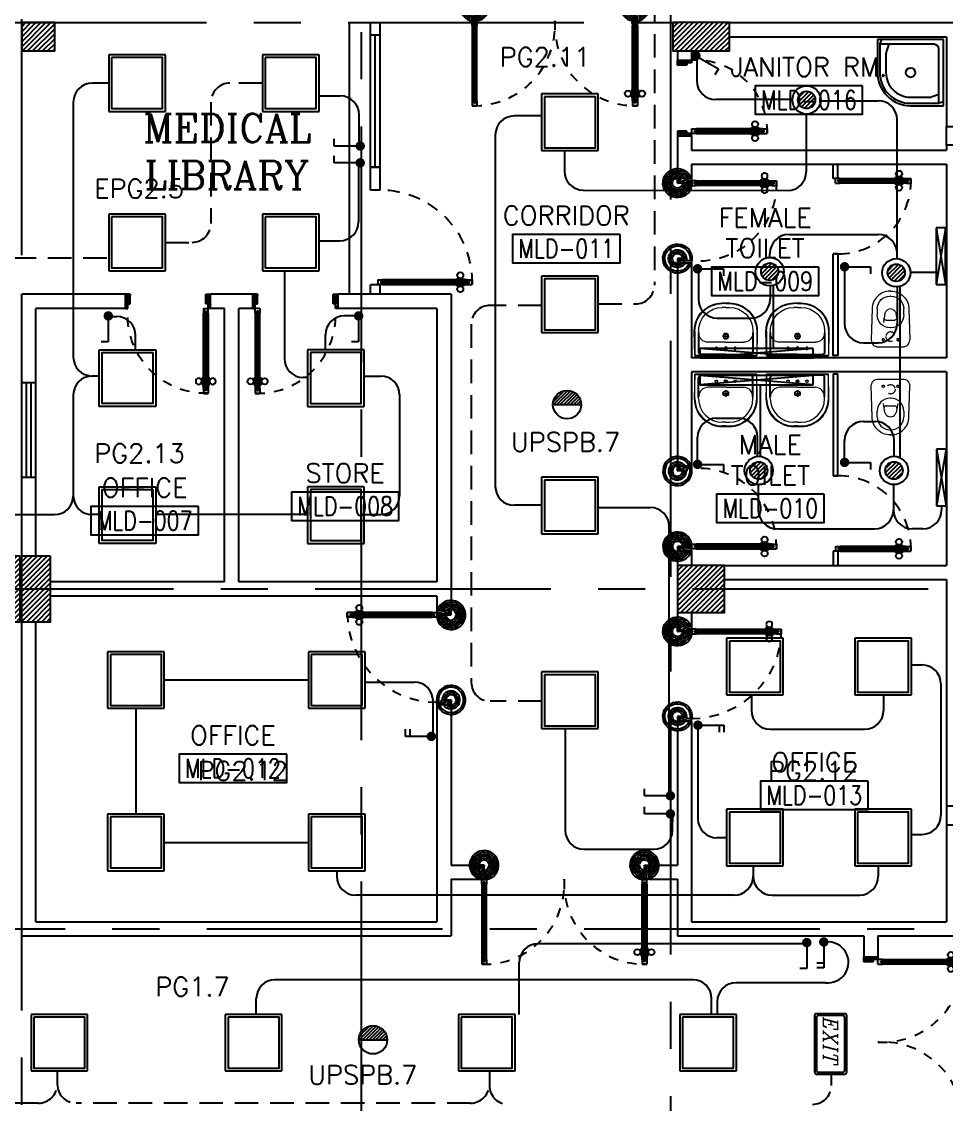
# Model space of a CAD drawing. Extents: x -10 to 91, y -4 to 87.
# Drawn here: x 55.58 to 65.38, y 30.63 to 42.1 of the extents above; entities that cross this region are included whole.
import ezdxf
from ezdxf.enums import TextEntityAlignment as Align

# ---------------------------------------------------------------- set-up
doc = ezdxf.new("R2010")
doc.units = 0
doc.header["$MEASUREMENT"] = 0
for name, pattern in [('CENTERX2', [4, 2.5, -0.5, 0.5, -0.5]), ('DASHED', [0.75, 0.5, -0.25]), ('HIDDEN', [0.375, 0.25, -0.125]), ('HIDDEN2', [0.1875, 0.125, -0.0625])]:
    doc.linetypes.add(name, pattern=pattern)
doc.layers.get('0').update_dxf_attribs({"linetype": 'CONTINUOUS'})
for name, color, linetype in [('A-JEERI', 11, 'CONTINUOUS'), ('AXES', 11, 'CENTERX2'), ('COL', 11, 'CONTINUOUS'), ('DOOR', 11, 'CONTINUOUS'), ('E-CLINE', 2, 'CONTINUOUS'), ('E-HLINE', 2, 'HIDDEN'), ('E-LITE', 4, 'CONTINUOUS'), ('E-SWITCH', 4, 'CONTINUOUS'), ('E-TRXT', 4, 'CONTINUOUS'), ('EJ', 11, 'CONTINUOUS'), ('EL-LITE', 4, 'CONTINUOUS'), ('FIX', 11, 'CONTINUOUS'), ('HAT', 11, 'CONTINUOUS'), ('PART', 11, 'CONTINUOUS'), ('RM-BOX', 11, 'CONTINUOUS'), ('RM-NAME', 11, 'CONTINUOUS'), ('RM-NO', 11, 'CONTINUOUS'), ('WALL', 11, 'CONTINUOUS'), ('WIN', 11, 'CONTINUOUS')]:
    doc.layers.add(name, color=color, linetype=linetype)
doc.styles.add('ITALICC', font='italicc')
doc.styles.add('ROMANC', font='romanc', dxfattribs={"height": 0.1})
doc.styles.add('ROMANS', font='ROMANS.shx', dxfattribs={"width": 0.6})

# ---------------------------------------------------------------- blocks, each defined once
blk = doc.blocks.new('A$C272A55A0')
at = {"layer": 'DOOR', "color": 0, "linetype": 'ByBlock'}
for p, q in [((0, 900), (0, 1050)), ((50, 1050), (0, 1050)), ((50, 950), (50, 1050)), ((1750, 950), (1750, 1050)), ((1750, 1050), (1800, 1050)), ((1800, 1050), (1800, 900)), ((25, 950), (50, 950)), ((25, 900), (25, 950)), ((1775, 950), (1750, 950)), ((1775, 900), (1775, 950)), ((0, 900), (25, 900)), ((75, 900), (25, 900)), ((25, 850), (25, 900)), ((42, 850), (25, 850)), ((58, 870), (42, 870)), ((42, 870), (42, 850)), ((58, 850), (58, 870)), ((75, 850), (58, 850)), ((75, 900), (75, 850)), ((1725, 900), (1775, 900)), ((1725, 900), (1725, 850)), ((1725, 850), (1742, 850)), ((1742, 870), (1758, 870)), ((1742, 850), (1742, 870)), ((1758, 870), (1758, 850)), ((1758, 850), (1775, 850)), ((1800, 900), (1775, 900)), ((1775, 850), (1775, 900)), ((1718, 160), (1709, 160)), ((1709, 95), (1709, 160)), ((1725, 173), (1718, 173)), ((1718, 173), (1718, 83)), ((1718, 95), (1718, 160)), ((1775, 173), (1782, 173)), ((1782, 173), (1782, 83)), ((1782, 160), (1791, 160)), ((1782, 95), (1782, 160)), ((1791, 95), (1791, 160)), ((25, 50), (42, 50)), ((25, 50), (25, 0)), ((25, 0), (75, 0)), ((75, 0), (25, 0)), ((42, 50), (42, 30)), ((42, 30), (58, 30)), ((58, 50), (75, 50)), ((58, 50), (58, 30)), ((75, 50), (75, 0)), ((1718, 95), (1709, 95)), ((1725, 83), (1718, 83)), ((1742, 50), (1725, 50)), ((1725, 50), (1725, 0)), ((1775, 0), (1725, 0)), ((1725, 0), (1775, 0)), ((1742, 50), (1742, 30)), ((1758, 30), (1742, 30)), ((1775, 50), (1758, 50)), ((1758, 50), (1758, 30)), ((1775, 83), (1782, 83)), ((1775, 50), (1775, 0)), ((1782, 95), (1791, 95))]:
    blk.add_line(p, q, dxfattribs=at)
at = {"layer": 'DOOR', "color": 9, "linetype": 'ByBlock'}
for p, q in [((50, 1050), (0, 1010)), ((50, 1050), (0, 937)), ((50, 1050), (37, 950)), ((1750, 1050), (1800, 1010)), ((1750, 1050), (1800, 937)), ((1750, 1050), (1763, 950))]:
    blk.add_line(p, q, dxfattribs=at)
at = {"layer": 'DOOR', "linetype": 'ByBlock'}
for p, q in [((25, 850), (25, 50)), ((42, 850), (42, 50)), ((58, 850), (58, 50)), ((75, 50), (75, 850)), ((1725, 50), (1725, 850)), ((1742, 850), (1742, 50)), ((1758, 850), (1758, 50)), ((1775, 850), (1775, 50))]:
    blk.add_line(p, q, dxfattribs=at)
at = {"layer": 'DOOR', "color": 0, "linetype": 'ByBlock'}
for centre in [(1676, 128), (1824, 128)]:
    blk.add_circle(centre, 32.4, dxfattribs=at)
at = {"layer": 'DOOR', "color": 9, "linetype": 'ByBlock'}
for centre, radius, start, end in [((50, 1050), 34.4, 180, 270), ((50, 1050), 14.4, 180, 270), ((1750, 1050), 14.4, 270, 0), ((1750, 1050), 34.4, 270, 0), ((50, 1050), 54.4, 203.2074, 270), ((50, 1050), 74.4, 227.7764, 270), ((50, 1050), 94.4, 238.0182, 270), ((50, 1050), 114, 244.0838, 257.3774), ((50, 1050), 134, 248.1598, 259.28), ((1750, 1050), 54.4, 270, 336.7926), ((1750, 1050), 74.4, 270, 312.2236), ((1750, 1050), 94.4, 270, 301.9818), ((1750, 1050), 114, 282.6226, 295.9162), ((1750, 1050), 134, 280.72, 291.8402), ((50, 1050), 154, 251.1053, 256.2858), ((1750, 1050), 154, 283.7142, 288.8947)]:
    blk.add_arc(centre, radius, start, end, dxfattribs=at)
at = {"layer": 'DOOR', "linetype": 'HIDDEN', "ltscale": 0.5}
for centre, start, end in [((50, 851), 268.3174, 3.2965), ((1750, 851), 176.7035, 271.6826)]:
    blk.add_arc(centre, 851, start, end, dxfattribs=at)
at = {"layer": 'WALL', "linetype": 'ByBlock'}
blk.add_line((1800, 900), (1800, 1050), dxfattribs=at)
blk = doc.blocks.new('RM1')
at = {"layer": 'RM-BOX'}
blk.add_lwpolyline([(570, -200), (-570, -200), (-570, -500), (570, -500)], close=True, dxfattribs=at)
at = {"layer": 'RM-NAME', "style": 'ROMANS'}
for tag, p in [('ROOMNAME1', (0, 324)), ('ROOMNAME2', (0, 0))]:
    blk.add_attdef(tag, text='', height=200, dxfattribs=at).set_placement(p, align=Align.MIDDLE)
at = {"layer": 'RM-NO', "style": 'ROMANS', "width": 0.8}
blk.add_attdef('ROOMNO', text='', height=200, dxfattribs=at).set_placement((0, -350), align=Align.MIDDLE)
blk = doc.blocks.new('WC')
at = {"layer": 'FIX', "lineweight": 20}
for p, q in [((475, 141), (538, 141)), ((339, 5), (339, -5)), ((395, 76), (490, 60)), ((534, 24), (540, 0)), ((540, 0), (534, -24)), ((674, 5), (674, -5)), ((490, -60), (395, -76)), ((213, -204), (210, -204)), ((538, -141), (475, -141))]:
    blk.add_line(p, q, dxfattribs=at)
at = {"layer": 'FIX', "linetype": 'Continuous', "lineweight": 20}
blk.add_line((420, -47), (420, 45), dxfattribs=at)
at = {"layer": 'FIX', "lineweight": 20}
for points in [[(210, -204, -0.414214), (137, -131), (137, 0), (137, 131, -0.414214), (210, 204)], [(727, -5), (727, 5, 0.414214), (538, 194), (210, 204)], [(727, 5), (727, -5, -0.414214), (538, -194), (210, -204)]]:
    blk.add_lwpolyline(points, format="xyb", dxfattribs=at)
at = {"layer": 'FIX', "linetype": 'HIDDEN2', "lineweight": 20, "ltscale": 0.3}
blk.add_circle((245, 0), 49.8, dxfattribs=at)
at = {"layer": 'FIX', "linetype": 'HIDDEN', "lineweight": 20, "ltscale": 0.05}
for centre in [(213, 78), (213, -77)]:
    blk.add_circle(centre, 11.6, dxfattribs=at)
at = {"layer": 'FIX', "lineweight": 20}
for centre, radius, start, end in [((475, 5), 136, 90, 180), ((538, 5), 136, 360, 90), ((464, -18), 82, 51.0758, 71.504), ((473, -7), 68.2, 27.1532, 51.0758), ((475, -5), 136, 180, 270), ((464, 18), 82, 288.496, 308.9242), ((473, 7), 68.2, 308.9242, 332.8468), ((538, -5), 136, 270, 0)]:
    blk.add_arc(centre, radius, start, end, dxfattribs=at)
at = {"layer": 'FIX', "linetype": 'Continuous', "lineweight": 20}
for centre, start, end in [((443, 46), 88.3879, 182.3338), ((442, -46), 177.6662, 271.6121)]:
    blk.add_arc(centre, 22.3, start, end, dxfattribs=at)
blk = doc.blocks.new('*X76')
at = {"color": 0}
for p, q in [((73379, 32279), (73862, 32761)), ((73379, 32332), (73809, 32761)), ((73379, 32385), (73756, 32761)), ((73379, 32438), (73702, 32761)), ((73379, 32491), (73649, 32761)), ((73379, 32544), (73596, 32761)), ((73379, 32597), (73543, 32761)), ((73379, 32650), (73490, 32761)), ((73379, 32703), (73437, 32761)), ((73379, 32756), (73384, 32761)), ((73415, 32261), (73879, 32726)), ((73468, 32261), (73879, 32673)), ((73521, 32261), (73879, 32620)), ((73574, 32261), (73879, 32567)), ((73627, 32261), (73879, 32513)), ((73680, 32261), (73879, 32460)), ((73733, 32261), (73879, 32407)), ((73786, 32261), (73879, 32354)), ((73839, 32261), (73879, 32301))]:
    blk.add_line(p, q, dxfattribs=at)
blk = doc.blocks.new('COL50')
at = {"layer": 'COL'}
blk.add_lwpolyline([(-250, 250), (-250, -250), (250, -250), (250, 250)], close=True, dxfattribs=at)
blk = doc.blocks.new('A$C09EF76E8')
at = {"layer": 'DOOR', "color": 0, "linetype": 'ByBlock'}
for p, q in [((777, 950), (727, 950)), ((727, 950), (777, 950)), ((727, 900), (727, 950)), ((760, 920), (744, 920)), ((744, 900), (744, 920)), ((760, 900), (760, 920)), ((777, 900), (777, 950)), ((719, 855), (710, 855)), ((710, 855), (710, 790)), ((727, 868), (719, 868)), ((719, 778), (719, 868)), ((719, 855), (719, 790)), ((744, 900), (727, 900)), ((777, 900), (760, 900)), ((777, 868), (784, 868)), ((784, 778), (784, 868)), ((784, 855), (793, 855)), ((784, 855), (784, 790)), ((793, 855), (793, 790)), ((719, 790), (710, 790)), ((727, 778), (719, 778)), ((777, 778), (784, 778)), ((784, 790), (793, 790)), ((2, 0), (2, 150)), ((2, 150), (27, 150)), ((2, 150), (2, 0)), ((27, 150), (27, 100)), ((727, 150), (727, 200)), ((727, 200), (744, 200)), ((727, 150), (777, 150)), ((744, 200), (744, 180)), ((744, 180), (760, 180)), ((760, 180), (760, 200)), ((760, 200), (777, 200)), ((777, 200), (777, 150)), ((777, 150), (777, 100)), ((802, 150), (777, 150)), ((802, 150), (802, 0)), ((27, 100), (52, 100)), ((52, 100), (52, 0)), ((777, 100), (752, 100)), ((752, 100), (752, 0)), ((52, 0), (2, 0)), ((752, 0), (802, 0))]:
    blk.add_line(p, q, dxfattribs=at)
at = {"layer": 'DOOR', "linetype": 'ByBlock'}
for p, q in [((727, 900), (727, 200)), ((744, 200), (744, 900)), ((760, 200), (760, 900)), ((777, 200), (777, 900)), ((802, 0), (802, 150))]:
    blk.add_line(p, q, dxfattribs=at)
at = {"layer": 'DOOR', "color": 9, "linetype": 'ByBlock'}
for p, q in [((52, 0), (2, 114)), ((52, 0), (2, 40)), ((52, 0), (38, 100)), ((752, 0), (802, 114)), ((752, 0), (765, 100)), ((752, 0), (802, 40))]:
    blk.add_line(p, q, dxfattribs=at)
at = {"layer": 'DOOR', "color": 0, "linetype": 'ByBlock'}
for centre in [(678, 823), (825, 823)]:
    blk.add_circle(centre, 32.4, dxfattribs=at)
at = {"layer": 'DOOR', "linetype": 'HIDDEN', "ltscale": 0.5}
blk.add_arc((752, 199), 752, 88.0938, 183.7249, dxfattribs=at)
at = {"layer": 'DOOR', "color": 9, "linetype": 'ByBlock'}
for centre, radius, start, end in [((52, 0), 154, 103.7142, 108.8947), ((52, 0), 134, 100.72, 111.8402), ((752, 0), 134, 68.1598, 79.28), ((752, 0), 154, 71.1053, 76.2858), ((52, 0), 94.4, 90, 121.9818), ((52, 0), 74.4, 90, 132.2236), ((52, 0), 54.4, 90, 156.7926), ((52, 0), 34.4, 90, 180), ((52, 0), 14.4, 90, 180), ((752, 0), 94.4, 58.0182, 90), ((752, 0), 74.4, 47.7764, 90), ((752, 0), 54.4, 23.2074, 90), ((752, 0), 34.4, 0, 90), ((752, 0), 14.4, 0, 90), ((752, 0), 114, 64.0838, 77.3774)]:
    blk.add_arc(centre, radius, start, end, dxfattribs=at)
blk = doc.blocks.new('JAN-001')
for p, q in [((730, -30), (30, -30)), ((30, -30), (30, -730)), ((705, -80), (130, -80)), ((610, -80), (635, -152)), ((688, -30), (704, -76)), ((705, -380), (705, -84)), ((730, -380), (730, -30)), ((80, -130), (80, -705)), ((640, -380), (640, -184)), ((30, -688), (76, -704)), ((80, -610), (152, -635)), ((184, -640), (380, -640)), ((30, -730), (380, -730)), ((84, -705), (380, -705))]:
    blk.add_line(p, q)
blk.add_circle((380, -380), 50)
for centre, radius, start, end in [((130, -130), 50, 90, 180), ((680, -84), 25, 0, 19.0039), ((540, -184), 100, 0, 19.0039), ((380, -380), 350, 270, 0), ((380, -380), 325, 270, 0), ((380, -380), 260, 270, 0), ((184, -540), 100, 250.9961, 270), ((84, -680), 25, 250.9961, 270)]:
    blk.add_arc(centre, radius, start, end)
blk = doc.blocks.new('C11')
at = {"layer": 'HAT'}
h = blk.add_hatch(dxfattribs=at)
h.set_pattern_fill('ANSI31', color=256, scale=300, style=0)
h.set_pattern_definition([(45, (-383765.23, -62181), (-26.5165043, 26.5165043), [])])
h.paths.add_polyline_path([(-20, 350), (-20, 700), (-320, 700), (-320, 350)])
h.paths.add_polyline_path([(-320, 0), (-20, 0), (-20, 350), (-320, 350)])
h = blk.add_hatch(dxfattribs=at)
h.set_pattern_fill('ANSI31', color=256, scale=300, style=0)
h.set_pattern_definition([(45, (-383445.23, -62181), (-26.5165043, 26.5165043), [])])
h.paths.add_polyline_path([(300, 350), (300, 700), (0, 700), (0, 350)])
h.paths.add_polyline_path([(0, 0), (300, 0), (300, 350), (0, 350)])
at = {"layer": 'COL'}
for points in [[(-20, 700), (-20, 0), (-320, 0), (-320, 700)], [(300, 700), (300, 0), (0, 0), (0, 700)]]:
    blk.add_lwpolyline(points, close=True, dxfattribs=at)
blk = doc.blocks.new('DOOR90')
at = {"layer": 'DOOR', "color": 7, "linetype": 'ByBlock'}
for p, q in [((-150, 0), (0, 0)), ((-150, 0), (-150, -25)), ((0, -50), (-114, 0)), ((0, -50), (-40, 0)), ((0, -50), (0, 0)), ((-1000, -25), (-1050, -25)), ((-1050, -75), (-1050, -25)), ((-1050, -25), (-1050, -75)), ((-1000, -75), (-1050, -75)), ((-1000, -42), (-1020, -42)), ((-1020, -42), (-1020, -58)), ((-1000, -58), (-1020, -58)), ((-1000, -25), (-1000, -42)), ((-1000, -58), (-1000, -75)), ((-878, -18), (-968, -18)), ((-968, -25), (-968, -18)), ((-968, -75), (-968, -82)), ((-878, -82), (-968, -82)), ((-955, -9), (-890, -9)), ((-955, -18), (-955, -9)), ((-955, -18), (-890, -18)), ((-955, -82), (-890, -82)), ((-955, -82), (-955, -91)), ((-955, -91), (-890, -91)), ((-890, -18), (-890, -9)), ((-890, -82), (-890, -91)), ((-878, -25), (-878, -18)), ((-878, -75), (-878, -82)), ((-200, -25), (-150, -25)), ((-200, -42), (-200, -25)), ((-180, -42), (-200, -42)), ((-200, -58), (-180, -58)), ((-200, -75), (-200, -58)), ((-150, -75), (-200, -75)), ((-180, -58), (-180, -42)), ((-150, -25), (-100, -25)), ((-150, -75), (-150, -25)), ((-100, -25), (-100, -50)), ((0, -50), (-100, -37)), ((-100, -50), (0, -50)), ((-150, -875), (-100, -875)), ((-150, -900), (-150, -875)), ((-150, -900), (0, -900)), ((0, -900), (-150, -900)), ((0, -850), (-114, -900)), ((-100, -875), (-100, -850)), ((0, -850), (-100, -863)), ((-100, -850), (0, -850)), ((0, -850), (-40, -900)), ((0, -850), (0, -900))]:
    blk.add_line(p, q, dxfattribs=at)
at = {"layer": 'DOOR', "linetype": 'ByBlock'}
for p, q in [((-200, -25), (-1000, -25)), ((-200, -42), (-1000, -42)), ((-200, -58), (-1000, -58)), ((-1000, -75), (-200, -75))]:
    blk.add_line(p, q, dxfattribs=at)
at = {"layer": 'DOOR', "color": 7, "linetype": 'ByBlock'}
for centre in [(-923, 24), (-923, -124)]:
    blk.add_circle(centre, 32.4, dxfattribs=at)
for centre, radius, start, end in [((0, -50), 154, 161.1053, 166.2858), ((0, -50), 94.4, 148.0182, 180), ((0, -50), 134, 158.1598, 169.28), ((0, -50), 114, 154.0838, 167.3774), ((0, -50), 74.4, 137.7764, 180), ((0, -50), 54.4, 113.2074, 180), ((0, -50), 34.4, 90, 180), ((0, -50), 14.4, 90, 180), ((0, -850), 154, 193.7142, 198.8947), ((0, -850), 134, 190.72, 201.8402), ((0, -850), 94.4, 180, 211.9818), ((0, -850), 74.4, 180, 222.2236), ((0, -850), 54.4, 180, 246.7926), ((0, -850), 34.4, 180, 270), ((0, -850), 14.4, 180, 270)]:
    blk.add_arc(centre, radius, start, end, dxfattribs=at)
at = {"layer": 'DOOR', "linetype": 'HIDDEN', "ltscale": 0.5}
blk.add_arc((-222, -50), 828, 178.2701, 275.003, dxfattribs=at)
blk = doc.blocks.new('DOOR1000')
at = {"layer": 'DOOR', "color": 7, "linetype": 'ByBlock'}
for p, q in [((-150, 0), (0, 0)), ((-150, 0), (-150, -25)), ((0, -50), (-114, 0)), ((0, -50), (-40, 0)), ((0, -50), (0, 0)), ((-1100, -25), (-1100, -75)), ((-1100, -75), (-1100, -25)), ((-1050, -25), (-1100, -25)), ((-1050, -75), (-1100, -75)), ((-1070, -42), (-1070, -58)), ((-1050, -42), (-1070, -42)), ((-1050, -58), (-1070, -58)), ((-1050, -25), (-1050, -42)), ((-1050, -58), (-1050, -75)), ((-1018, -25), (-1018, -18)), ((-928, -18), (-1018, -18)), ((-1018, -75), (-1018, -82)), ((-928, -82), (-1018, -82)), ((-1005, -18), (-1005, -9)), ((-1005, -9), (-940, -9)), ((-1005, -18), (-940, -18)), ((-1005, -82), (-1005, -91)), ((-1005, -82), (-940, -82)), ((-1005, -91), (-940, -91)), ((-940, -18), (-940, -9)), ((-940, -82), (-940, -91)), ((-928, -25), (-928, -18)), ((-928, -75), (-928, -82)), ((-200, -25), (-150, -25)), ((-200, -42), (-200, -25)), ((-180, -42), (-200, -42)), ((-200, -58), (-180, -58)), ((-200, -75), (-200, -58)), ((-150, -75), (-200, -75)), ((-180, -58), (-180, -42)), ((-150, -25), (-100, -25)), ((-150, -75), (-150, -25)), ((-100, -25), (-100, -50)), ((0, -50), (-100, -37)), ((-100, -50), (0, -50)), ((-150, -975), (-100, -975)), ((-150, -1000), (-150, -975)), ((-150, -1000), (0, -1000)), ((0, -1000), (-150, -1000)), ((0, -950), (-114, -1000)), ((-100, -975), (-100, -950)), ((0, -950), (-100, -963)), ((-100, -950), (0, -950)), ((0, -950), (-40, -1000)), ((0, -950), (0, -1000))]:
    blk.add_line(p, q, dxfattribs=at)
at = {"layer": 'DOOR', "linetype": 'ByBlock'}
for p, q in [((-200, -25), (-1050, -25)), ((-200, -42), (-1050, -42)), ((-200, -58), (-1050, -58)), ((-1050, -75), (-200, -75))]:
    blk.add_line(p, q, dxfattribs=at)
at = {"layer": 'DOOR', "color": 7, "linetype": 'ByBlock'}
for centre in [(-973, 24), (-973, -124)]:
    blk.add_circle(centre, 32.4, dxfattribs=at)
for centre, radius, start, end in [((0, -50), 154, 161.1053, 166.2858), ((0, -50), 94.4, 148.0182, 180), ((0, -50), 134, 158.1598, 169.28), ((0, -50), 114, 154.0838, 167.3774), ((0, -50), 74.4, 137.7764, 180), ((0, -50), 54.4, 113.2074, 180), ((0, -50), 34.4, 90, 180), ((0, -50), 14.4, 90, 180), ((0, -950), 154, 193.7142, 198.8947), ((0, -950), 134, 190.72, 201.8402), ((0, -950), 94.4, 180, 211.9818), ((0, -950), 74.4, 180, 222.2236), ((0, -950), 54.4, 180, 246.7926), ((0, -950), 34.4, 180, 270), ((0, -950), 14.4, 180, 270)]:
    blk.add_arc(centre, radius, start, end, dxfattribs=at)
at = {"layer": 'DOOR', "linetype": 'HIDDEN', "ltscale": 0.5}
blk.add_arc((-150, -25), 950, 180, 270, dxfattribs=at)
blk = doc.blocks.new('LAV-003')
at = {"layer": 'FIX', "linetype": 'ByBlock'}
blk.add_line((-328, -25), (328, -25), dxfattribs=at)
at = {"layer": 'FIX', "linetype": 'Continuous', "lineweight": 20}
for p, q in [((-328, -285), (-328, -25)), ((328, -285), (328, -25)), ((0, -165), (-187, -165)), ((0, -165), (187, -165)), ((-288, -285), (-288, -265)), ((287, -285), (287, -265)), ((0, -535), (-38, -535)), ((0, -535), (38, -535)), ((0, -575), (-38, -575)), ((0, -575), (38, -575))]:
    blk.add_line(p, q, dxfattribs=at)
at = {"layer": 'FIX', "linetype": 'ByBlock', "ltscale": 0.3}
for p, q in [((-288, -265), (-288, -60)), ((0, -35), (-262, -35)), ((0, -35), (262, -35)), ((287, -265), (287, -60))]:
    blk.add_line(p, q, dxfattribs=at)
at = {"layer": 'FIX', "lineweight": 20}
for p, q in [((-16, -101), (15, -101)), ((0, -85), (0, -116))]:
    blk.add_line(p, q, dxfattribs=at)
at = {"layer": 'FIX', "linetype": 'DASHED', "lineweight": 20, "ltscale": 0.04}
for p, q in [((0, -194), (0, -266)), ((-36, -230), (37, -230))]:
    blk.add_line(p, q, dxfattribs=at)
at = {"layer": 'FIX', "linetype": 'Continuous', "lineweight": 20}
blk.add_lwpolyline([(295, -25), (0, -25), (-328, -25), (-334, -285, 0.414214), (-38, -582), (0, -582), (38, -582, 0.414214), (334, -285), (328, -25), (0, -25)], format="xyb", dxfattribs=at)
at = {"layer": 'FIX', "linetype": 'HIDDEN', "lineweight": 20, "ltscale": 0.05}
for centre in [(-100, -101), (100, -101)]:
    blk.add_circle(centre, 12.4, dxfattribs=at)
at = {"layer": 'FIX', "lineweight": 20}
for centre, radius in [((0, -101), 15.5), ((0, -230), 29.5), ((0, -230), 22.5)]:
    blk.add_circle(centre, radius, dxfattribs=at)
at = {"layer": 'FIX', "linetype": 'ByBlock', "ltscale": 0.3}
for centre, start, end in [((-262, -60), 90, 180), ((262, -60), 0, 90)]:
    blk.add_arc(centre, 25, start, end, dxfattribs=at)
at = {"layer": 'FIX', "linetype": 'Continuous', "lineweight": 20}
for centre, radius, start, end in [((-187, -265), 100, 90, 180), ((187, -265), 100, 0, 90), ((-38, -285), 290, 180, 270), ((-38, -285), 250, 180, 270), ((38, -285), 290, 270, 0), ((38, -285), 250, 270, 0)]:
    blk.add_arc(centre, radius, start, end, dxfattribs=at)
blk = doc.blocks.new('1G1W')
for p, q in [((0, 0), (0.55, 0)), ((0.55, 0), (0.55, -0.15))]:
    blk.add_line(p, q)
at = {"const_width": 0.1}
blk.add_lwpolyline([(-0.05, 0, 1), (0.05, 0, 1)], format="xyb", close=True, dxfattribs=at)
blk = doc.blocks.new('MR20')
at = {"layer": 'E-LITE'}
for p, q in [((-300, 100), (-300, 0)), ((-300, 100), (-300, 0)), ((-300, 0), (300, 0)), ((-300, 0), (300, 0)), ((-300, 0), (300, 0)), ((-300, 0), (-300, 0)), ((300, 0), (300, 100)), ((300, 0), (300, 100)), ((300, 0), (300, 0))]:
    blk.add_line(p, q, dxfattribs=at)
at = {"layer": 'E-LITE', "color": 3}
blk.add_line((300, 100), (-300, 100), dxfattribs=at)
at = {"layer": 'E-LITE', "color": 8}
for p, q in [((300, 0), (-300, 100)), ((300, 100), (-300, 0))]:
    blk.add_line(p, q, dxfattribs=at)
blk = doc.blocks.new('*X182')
at = {"color": 0}
for p, q in [((21548.527, 18540.142), (21548.801, 18540.415)), ((21548.529, 18539.966), (21548.977, 18540.414)), ((21548.584, 18539.845), (21549.098, 18540.359)), ((21548.672, 18539.756), (21549.187, 18540.271)), ((21548.793, 18539.7), (21549.243, 18540.15)), ((21548.966, 18539.696), (21549.246, 18539.977))]:
    blk.add_line(p, q, dxfattribs=at)
blk = doc.blocks.new('SPOT')
at = {"layer": 'E-LITE'}
for radius in [0.6, 0.369]:
    blk.add_circle((0, 0), radius, dxfattribs=at)
at = {"layer": 'E-LITE', "color": 8}
blk.add_blockref('*X182', (-21548.886, -18540.056), dxfattribs=at)
blk = doc.blocks.new('MR14')
at = {"layer": 'E-LITE'}
for p, q in [((-600, 100), (-600, 0)), ((-600, 0), (600, 0)), ((600, 0), (600, 100))]:
    blk.add_line(p, q, dxfattribs=at)
at = {"layer": 'E-LITE', "color": 8}
for p, q in [((600, 100), (-600, 0)), ((600, 0), (-600, 100))]:
    blk.add_line(p, q, dxfattribs=at)
at = {"layer": 'E-LITE', "color": 3}
blk.add_line((600, 100), (-600, 100), dxfattribs=at)
blk = doc.blocks.new('2G1W')
for p, q in [((0, 0), (0.55, 0)), ((0.45, 0), (0.45, -0.15)), ((0.55, 0), (0.55, -0.15))]:
    blk.add_line(p, q)
at = {"const_width": 0.1}
blk.add_lwpolyline([(-0.05, 0, 1), (0.05, 0, 1)], format="xyb", close=True, dxfattribs=at)
blk = doc.blocks.new('L42')
at = {"layer": 'E-LITE'}
for p, q in [((0.3, 0.3), (-0.3, 0.3)), ((-0.3, 0.3), (-0.3, -0.3)), ((0.3, -0.3), (0.3, 0.3)), ((-0.3, -0.3), (0.3, -0.3))]:
    blk.add_line(p, q, dxfattribs=at)
at = {"layer": 'E-LITE', "color": 8}
blk.add_lwpolyline([(-0.27, 0.27), (-0.27, -0.27), (0.27, -0.27), (0.27, 0.27)], close=True, dxfattribs=at)
blk = doc.blocks.new('EXIT')
at = {"layer": 'E-LITE', "color": 4}
for p, q in [((-0.32, 0.15), (-0.32, -0.15)), ((0.3, 0.17), (-0.3, 0.17)), ((0.32, -0.15), (0.32, 0.15)), ((-0.3, -0.17), (0.3, -0.17))]:
    blk.add_line(p, q, dxfattribs=at)
at = {"layer": 'E-LITE', "color": 8}
for p, q in [((-0.3, 0.13), (-0.3, -0.13)), ((0.28, 0.15), (-0.28, 0.15)), ((0.3, -0.13), (0.3, 0.13)), ((-0.28, -0.15), (0.28, -0.15))]:
    blk.add_line(p, q, dxfattribs=at)
at = {"layer": 'E-LITE', "color": 4}
for centre, start, end in [((-0.3, 0.15), 90, 180), ((0.3, 0.15), 360, 90), ((-0.3, -0.15), 180, 270), ((0.3, -0.15), 270, 0)]:
    blk.add_arc(centre, 0.02, start, end, dxfattribs=at)
at = {"layer": 'E-LITE', "color": 8}
for centre, start, end in [((-0.28, 0.13), 90, 180), ((0.28, 0.13), 0, 90), ((-0.28, -0.13), 180, 270), ((0.28, -0.13), 270, 0)]:
    blk.add_arc(centre, 0.02, start, end, dxfattribs=at)
at = {"layer": 'E-LITE', "color": 5, "style": 'ITALICC'}
blk.add_text('EXIT', height=0.15, dxfattribs=at).set_placement((-0.284, -0.078))
blk = doc.blocks.new('EL')
at = {"layer": 'EL-LITE'}
h = blk.add_hatch(dxfattribs=at)
h.set_pattern_fill('ANSI31', color=4, scale=0.2, style=0)
h.set_pattern_definition([(45, (587.071197, 567.777136), (-0.0176776695, 0.0176776695), [])])
h.paths.add_polyline_path([(0.15, 0, 1), (-0.15, 0)])
at = {"layer": 'EL-LITE', "color": 4}
blk.add_line((-0.15, 0), (0.15, 0), dxfattribs=at)
blk.add_circle((0, 0), 0.15, dxfattribs=at)

msp = doc.modelspace()

# ---------------------------------------------------------------- hatches: boundary and pattern name
at = {"layer": 'HAT'}
h = msp.add_hatch(dxfattribs=at)
h.set_pattern_fill('ANSI31', color=256, scale=0.3, style=0)
h.set_pattern_definition([(45, (-327.811315, 3.25442), (-0.0265165043, 0.0265165043), [])])
h.paths.add_polyline_path([(55.5839, 41.7854), (55.9339, 41.7854), (55.9339, 42.0854), (55.5839, 42.0854)])
h = msp.add_hatch(dxfattribs=at)
h.set_pattern_fill('ANSI31', color=256, scale=0.3, style=0)
h.set_pattern_definition([(45, (-295.761315, 3.25442), (-0.0265165043, 0.0265165043), [])])
h.paths.add_polyline_path([(62.7839, 41.7854), (62.7839, 42.0854), (62.4839, 42.0854), (62.4839, 41.7854)])
h.paths.add_polyline_path([(63.0839, 41.7854), (63.0839, 42.0854), (62.7839, 42.0854), (62.7839, 41.7854)])

# ---------------------------------------------------------------- linework, layer by layer
at = {"layer": 'AXES'}
for p, q in [((62.4633, -3.7869), (62.4633, 86.0477)), ((55.5839, 7.6211), (55.5839, 85.7486)), ((59.1839, 14.4854), (59.1839, 73.3054)), ((3.0425, 42.0854), (71.7839, 42.0854)), ((2.6925, 36.0854), (71.7839, 36.0854)), ((13.5439, 32.4854), (71.7839, 32.4854))]:
    msp.add_line(p, q, dxfattribs=at)
at = {"layer": 'COL'}
for points in [[(55.5839, 42.0854), (55.5839, 41.7854), (55.9339, 41.7854), (55.9339, 42.0854)], [(63.0839, 42.0854), (62.4839, 42.0854), (62.4839, 41.7854), (63.0839, 41.7854)], [(65.3839, 40.7854), (65.3839, 40.9854), (69.0839, 40.9854), (69.0839, 40.7854)], [(70.2339, 33.7854), (65.3839, 33.7854), (65.3839, 33.5854), (70.2339, 33.5854)]]:
    msp.add_lwpolyline(points, close=True, dxfattribs=at)
at = {"layer": 'DOOR', "linetype": 'ByBlock'}
for p, q in [((64.2589, 40.4354), (64.2089, 40.4354)), ((64.2089, 40.3854), (64.2089, 40.4354)), ((64.2089, 40.3854), (64.2589, 40.3854)), ((64.2389, 40.4184), (64.2589, 40.4184)), ((64.2389, 40.4024), (64.2389, 40.4184)), ((64.2589, 40.4024), (64.2389, 40.4024)), ((64.2589, 40.4184), (64.2589, 40.4354)), ((64.2589, 40.4354), (64.9589, 40.4354)), ((64.2589, 40.4184), (64.9589, 40.4184)), ((64.2589, 40.3854), (64.2589, 40.4024)), ((64.2589, 40.4024), (64.9589, 40.4024)), ((64.9589, 40.3854), (64.2589, 40.3854)), ((64.8366, 40.4354), (64.8366, 40.4426)), ((64.8366, 40.4426), (64.9266, 40.4426)), ((64.8366, 40.3854), (64.8366, 40.3782)), ((64.8366, 40.3782), (64.9266, 40.3782)), ((64.8492, 40.4426), (64.8492, 40.4516)), ((64.914, 40.4516), (64.8492, 40.4516)), ((64.914, 40.4426), (64.8492, 40.4426)), ((64.8492, 40.3782), (64.8492, 40.3692)), ((64.914, 40.3782), (64.8492, 40.3782)), ((64.914, 40.4426), (64.914, 40.4516)), ((64.914, 40.3782), (64.914, 40.3692)), ((64.9266, 40.4354), (64.9266, 40.4426)), ((64.9266, 40.3854), (64.9266, 40.3782)), ((64.9589, 40.4354), (64.9589, 40.4184)), ((64.9589, 40.4354), (65.0089, 40.4354)), ((64.9589, 40.4184), (64.9789, 40.4184)), ((64.9589, 40.4024), (64.9589, 40.3854)), ((64.9589, 40.4024), (64.9789, 40.4024)), ((64.9589, 40.3854), (65.0089, 40.3854)), ((64.9789, 40.4184), (64.9789, 40.4024)), ((65.0089, 40.4354), (65.0089, 40.3854)), ((65.0089, 40.3854), (65.0089, 40.4354)), ((64.914, 40.3692), (64.8492, 40.3692)), ((59.3589, 39.36), (59.4089, 39.36)), ((59.3589, 39.36), (59.3589, 39.31)), ((59.4089, 39.343), (59.3889, 39.343)), ((59.3889, 39.343), (59.3889, 39.327)), ((60.3089, 39.36), (59.4089, 39.36)), ((59.4089, 39.36), (59.4089, 39.343)), ((59.4089, 39.343), (60.3089, 39.343)), ((60.1865, 39.3672), (60.2765, 39.3672)), ((60.1865, 39.36), (60.1865, 39.3672)), ((60.2639, 39.3762), (60.1991, 39.3762)), ((60.1991, 39.3672), (60.1991, 39.3762)), ((60.2639, 39.3672), (60.1991, 39.3672)), ((60.2639, 39.3672), (60.2639, 39.3762)), ((60.2765, 39.36), (60.2765, 39.3672)), ((60.3089, 39.36), (60.3589, 39.36)), ((60.3089, 39.343), (60.3089, 39.36)), ((60.3089, 39.343), (60.3289, 39.343)), ((60.3589, 39.31), (60.3589, 39.36)), ((59.4089, 39.31), (59.3589, 39.31)), ((59.3889, 39.327), (59.4089, 39.327)), ((59.4089, 39.327), (60.3089, 39.327)), ((59.4089, 39.327), (59.4089, 39.31)), ((59.4089, 39.31), (60.3089, 39.31)), ((60.1865, 39.31), (60.1865, 39.3028)), ((60.1865, 39.3028), (60.2765, 39.3028)), ((60.2639, 39.3028), (60.1991, 39.3028)), ((60.1991, 39.3028), (60.1991, 39.2938)), ((60.2639, 39.2938), (60.1991, 39.2938)), ((60.2639, 39.3028), (60.2639, 39.2938)), ((60.2765, 39.31), (60.2765, 39.3028)), ((60.3089, 39.327), (60.3289, 39.327)), ((60.3089, 39.31), (60.3089, 39.327)), ((60.3089, 39.31), (60.3589, 39.31)), ((64.2089, 36.5354), (64.2589, 36.5354)), ((64.2089, 36.5354), (64.2089, 36.4854)), ((64.2589, 36.4854), (64.2089, 36.4854)), ((64.2589, 36.5184), (64.2389, 36.5184)), ((64.2389, 36.5184), (64.2389, 36.5024)), ((64.2389, 36.5024), (64.2589, 36.5024)), ((64.2589, 36.5354), (64.2589, 36.5184)), ((64.9589, 36.5354), (64.2589, 36.5354)), ((64.2589, 36.5184), (64.9589, 36.5184)), ((64.2589, 36.5024), (64.2589, 36.4854)), ((64.2589, 36.5024), (64.9589, 36.5024)), ((64.2589, 36.4854), (64.9589, 36.4854)), ((64.8366, 36.5354), (64.8366, 36.5426)), ((64.8366, 36.5426), (64.9266, 36.5426)), ((64.8366, 36.4854), (64.8366, 36.4782)), ((64.8366, 36.4782), (64.9266, 36.4782)), ((64.8492, 36.5426), (64.8492, 36.5516)), ((64.914, 36.5516), (64.8492, 36.5516)), ((64.914, 36.5426), (64.8492, 36.5426)), ((64.8492, 36.4782), (64.8492, 36.4692)), ((64.914, 36.4782), (64.8492, 36.4782)), ((64.914, 36.5426), (64.914, 36.5516)), ((64.914, 36.4782), (64.914, 36.4692)), ((64.9266, 36.5354), (64.9266, 36.5426)), ((64.9266, 36.4854), (64.9266, 36.4782)), ((64.9589, 36.5184), (64.9589, 36.5354)), ((64.9589, 36.5354), (65.0089, 36.5354)), ((64.9589, 36.5184), (64.9789, 36.5184)), ((64.9589, 36.4854), (64.9589, 36.5024)), ((64.9589, 36.5024), (64.9789, 36.5024)), ((64.9589, 36.4854), (65.0089, 36.4854)), ((64.9789, 36.5024), (64.9789, 36.5184)), ((65.0089, 36.4854), (65.0089, 36.5354)), ((65.0089, 36.5354), (65.0089, 36.4854)), ((64.914, 36.4692), (64.8492, 36.4692))]:
    msp.add_line(p, q, dxfattribs=at)
at = {"layer": 'DOOR', "color": 97, "linetype": 'ByBlock'}
for p, q in [((60.3289, 39.327), (60.3289, 39.343)), ((60.3589, 39.36), (60.3589, 39.31))]:
    msp.add_line(p, q, dxfattribs=at)
at = {"layer": 'DOOR', "linetype": 'ByBlock'}
for centre in [(64.8816, 40.4839), (64.8816, 40.3369), (60.2315, 39.4086), (60.2315, 39.2615), (64.8816, 36.5839), (64.8816, 36.4369)]:
    msp.add_circle(centre, 0.0324, dxfattribs=at)
at = {"layer": 'DOOR', "linetype": 'HIDDEN', "ltscale": 0.5}
for centre, radius, start, end in [((64.2343, 40.4104), 0.775, 269.97019, 1.84857), ((59.3842, 39.335), 0.975, 358.53072, 90.01883), ((64.2343, 36.5104), 0.775, 358.15143, 90.02981)]:
    msp.add_arc(centre, radius, start, end, dxfattribs=at)
at = {"layer": 'E-CLINE', "color": 4}
for p, q in [((56.5057, 41.4441), (56.3304, 41.4441)), ((56.1304, 41.2441), (56.1304, 38.5415)), ((64.052, 41.2575), (64.6619, 41.2575)), ((61.0945, 41.096), (60.8029, 41.096)), ((63.8984, 41.1167), (63.8984, 40.5058)), ((64.8619, 39.5848), (64.8619, 41.0575)), ((60.6029, 40.896), (60.6029, 37.1721)), ((61.3351, 40.7292), (61.3351, 40.5107)), ((61.5351, 40.3107), (63.6984, 40.3058)), ((63.7134, 39.8408), (64.6619, 39.8408)), ((63.5134, 39.5967), (63.5134, 39.6408)), ((58.368, 39.4573), (58.368, 38.5256)), ((65.003, 39.4407), (65.2751, 39.4405)), ((63.5483, 39.3011), (63.5477, 38.6346)), ((64.8952, 37.7902), (64.8941, 39.2908)), ((56.4048, 38.3415), (56.3304, 38.3415)), ((58.6131, 38.3256), (58.568, 38.3256)), ((59.2131, 38.3415), (59.3884, 38.3415)), ((63.4125, 37.7902), (63.4124, 38.2481)), ((56.1304, 38.1415), (56.1304, 37.073)), ((59.5884, 38.1415), (59.5884, 37.073)), ((63.4126, 37.4899), (63.4125, 37.7902)), ((64.8952, 37.4752), (64.8952, 37.7902)), ((64.9784, 37.3326), (64.985, 37.3326)), ((63.39, 37.191), (63.39, 36.9224)), ((64.8227, 37.191), (64.8227, 36.9224)), ((61.0945, 36.9721), (60.8029, 36.9721)), ((65.3336, 36.9652), (65.3336, 36.9224)), ((55.3951, 36.873), (55.9304, 36.873)), ((56.4048, 36.873), (56.3304, 36.873)), ((58.6131, 36.873), (57.0048, 36.873)), ((59.2131, 36.873), (59.3884, 36.873)), ((63.59, 36.7224), (64.6227, 36.7224)), ((65.1336, 36.7224), (65.0227, 36.7224)), ((65.0138, 35.2803), (65.1257, 35.2803)), ((57.0937, 35.1215), (58.6222, 35.1215)), ((65.3257, 35.0803), (65.3257, 33.6861)), ((63.318, 34.9639), (63.318, 34.7994)), ((64.7179, 34.9639), (64.7179, 34.7994)), ((56.7937, 34.8215), (56.7937, 33.7015)), ((63.518, 34.5994), (64.5179, 34.5994)), ((57.0937, 33.4015), (58.6222, 33.4015)), ((65.0138, 33.4861), (65.1257, 33.4861)), ((63.3364, 33.1522), (63.3364, 33.042)), ((64.6626, 33.1522), (64.6626, 33.042)), ((58.9222, 33.1015), (58.9222, 33.042)), ((63.1364, 32.842), (59.1222, 32.842)), ((63.5364, 32.842), (64.4626, 32.842)), ((62.6952, 31.9462), (58.2698, 31.9462)), ((64.1024, 31.915), (63.1559, 31.915)), ((58.0698, 31.5796), (58.0698, 31.7462)), ((62.8952, 31.5796), (62.8952, 31.7462)), ((62.9559, 31.715), (62.9559, 31.5796))]:
    msp.add_line(p, q, dxfattribs=at)
for centre, radius, start, end in [((56.3304, 41.2441), 0.2, 90, 180), ((64.6619, 41.0575), 0.2, 0, 90), ((60.8029, 40.896), 0.2, 90, 180), ((61.5351, 40.5107), 0.2, 180, 270), ((63.6984, 40.5058), 0.2, 270, 0), ((63.7134, 39.6408), 0.2, 90, 180), ((64.6619, 39.6408), 0.2, 0, 90), ((56.3304, 38.5415), 0.2, 180, 270), ((58.568, 38.5256), 0.2, 180, 270), ((56.3304, 38.1415), 0.2, 90, 180), ((59.3884, 38.1415), 0.2, 0, 90), ((60.8029, 37.1721), 0.2, 180, 270), ((55.9304, 37.073), 0.2, 270, 0), ((56.3304, 37.073), 0.2, 180, 270), ((59.3884, 37.073), 0.2, 270, 0), ((63.59, 36.9224), 0.2, 180, 270), ((64.6227, 36.9224), 0.2, 270, 0), ((65.0227, 36.9224), 0.2, 180, 270), ((65.1336, 36.9224), 0.2, 270, 0), ((65.1257, 35.0803), 0.2, 0, 90), ((63.518, 34.7994), 0.2, 180, 270), ((64.5179, 34.7994), 0.2, 270, 0), ((65.1257, 33.6861), 0.2, 270, 0), ((59.1222, 33.042), 0.2, 180, 270), ((63.1364, 33.042), 0.2, 270, 0), ((63.5364, 33.042), 0.2, 180, 270), ((64.4626, 33.042), 0.2, 270, 0), ((64.1301, 32.13), 0.2168, 262.6691, 95.3284), ((58.2698, 31.7462), 0.2, 90, 180), ((62.6952, 31.7462), 0.2, 0, 90), ((63.1559, 31.715), 0.2, 90, 180)]:
    msp.add_arc(centre, radius, start, end, dxfattribs=at)
at = {"layer": 'E-HLINE', "color": 4}
for p, q in [((62.289, 42.3392), (62.289, 39.305)), ((58.1345, 41.4441), (57.7884, 41.4441)), ((57.5884, 41.2441), (57.5884, 39.9573)), ((57.1057, 39.7573), (57.3884, 39.7573)), ((54.7363, 39.5952), (56.5057, 39.5952)), ((61.0945, 39.09), (60.5487, 39.09)), ((61.6945, 39.105), (62.089, 39.105)), ((60.3487, 38.89), (60.3487, 35.0958)), ((61.0945, 34.8958), (60.5487, 34.8958)), ((55.9605, 30.9796), (55.9605, 30.839)), ((60.5412, 30.9796), (60.5412, 30.8261)), ((64.1643, 30.9466), (64.1643, 30.8261)), ((55.7605, 30.639), (55.1797, 30.639)), ((60.3412, 30.639), (56.1605, 30.639))]:
    msp.add_line(p, q, dxfattribs=at)
for centre, start, end in [((57.7884, 41.2441), 90, 180), ((57.3884, 39.9573), 270, 0), ((62.089, 39.305), 270, 0), ((60.5487, 38.89), 90, 180), ((60.5487, 35.0958), 180, 270), ((55.7605, 30.839), 270, 0), ((56.1605, 30.839), 180, 270), ((60.3412, 30.839), 270, 0), ((60.7412, 30.8261), 180, 270), ((63.9643, 30.8261), 270, 0)]:
    msp.add_arc(centre, 0.2, start, end, dxfattribs=at)
at = {"layer": 'E-SWITCH', "color": 4}
for p, q in [((62.739, 41.7341), (62.739, 41.4699)), ((58.7345, 41.3092), (58.9601, 41.3092)), ((63.7452, 41.2699), (62.939, 41.2699)), ((59.1601, 40.7556), (59.1601, 41.1092)), ((59.1537, 40.5819), (59.1537, 39.9747)), ((58.7345, 39.7747), (58.9537, 39.7747)), ((64.3051, 39.4985), (64.3051, 38.8942)), ((62.7554, 39.4539), (62.7554, 39.1552)), ((63.5162, 39.2968), (63.5162, 39.1552)), ((64.8615, 39.2853), (64.8615, 38.8942)), ((56.5013, 38.971), (56.5901, 38.971)), ((59.1797, 38.9784), (59.0029, 38.9784)), ((62.9554, 38.9552), (63.3162, 38.9552)), ((56.7901, 38.6198), (56.7901, 38.771)), ((58.8029, 38.6198), (58.8029, 38.7784)), ((64.5051, 38.6942), (64.6615, 38.6942)), ((62.9471, 37.8947), (63.1825, 37.8947)), ((64.5051, 37.8601), (64.6305, 37.8601)), ((62.7471, 37.4055), (62.7471, 37.6947)), ((63.3825, 37.4903), (63.3825, 37.6947)), ((64.3051, 37.4266), (64.3051, 37.6601)), ((64.8305, 37.4908), (64.8305, 37.6601)), ((61.6945, 36.9478), (62.2462, 36.9478)), ((62.4462, 33.895), (62.4462, 36.7478)), ((59.2222, 35.1), (59.7428, 35.1)), ((59.9428, 34.5067), (59.9428, 34.9)), ((61.3444, 34.6063), (61.3444, 33.5282)), ((62.7509, 34.6178), (62.7509, 33.6503)), ((62.4816, 33.5257), (62.4838, 33.7027)), ((63.0542, 33.4503), (62.9509, 33.4503)), ((61.5444, 33.3282), (62.2816, 33.3282)), ((63.9046, 32.3278), (61.057, 32.3278)), ((60.857, 31.5796), (60.857, 32.1278))]:
    msp.add_line(p, q, dxfattribs=at)
for centre, start, end in [((62.939, 41.4699), 180, 270), ((58.9601, 41.1092), 0, 90), ((58.9537, 39.9747), 270, 0), ((62.9554, 39.1552), 180, 270), ((63.3162, 39.1552), 270, 0), ((56.5901, 38.771), 0, 90), ((59.0029, 38.7784), 90, 180), ((64.5051, 38.8942), 180, 270), ((64.6615, 38.8942), 270, 0), ((62.9471, 37.6947), 90, 180), ((63.1825, 37.6947), 0, 90), ((64.5051, 37.6601), 90, 180), ((64.6305, 37.6601), 0, 90), ((62.2462, 36.7478), 0, 90), ((59.7428, 34.9), 0, 90), ((62.9509, 33.6503), 180, 270), ((61.5444, 33.5282), 180, 270), ((62.2816, 33.5282), 270, 359.27506), ((61.057, 32.1278), 90, 180)]:
    msp.add_arc(centre, 0.2, start, end, dxfattribs=at)
at = {"layer": 'PART'}
for p, q in [((64.1839, 40.4354), (64.1839, 40.5854)), ((64.2339, 40.4354), (64.2339, 40.5854)), ((64.2339, 40.4354), (64.1839, 40.4354)), ((64.2339, 39.6354), (64.1839, 39.6354)), ((64.2339, 37.2854), (64.1839, 37.2854)), ((64.2339, 36.4854), (64.1839, 36.4854)), ((64.1839, 36.4854), (64.1839, 36.3354)), ((64.2339, 36.4854), (64.2339, 36.3354))]:
    msp.add_line(p, q, dxfattribs=at)
for points in [[(64.1839, 39.6354), (64.2339, 39.6354), (64.2339, 38.5584), (64.1839, 38.5584)], [(64.1839, 37.2854), (64.2339, 37.2854), (64.2339, 38.3624), (64.1839, 38.3624)]]:
    msp.add_lwpolyline(points, close=True, dxfattribs=at)
at = {"layer": 'WALL'}
for p, q in [((59.0572, 39.2079), (59.0572, 42.0854)), ((63.0339, 42.0854), (69.7339, 42.0854)), ((63.0839, 41.9354), (65.3839, 41.9354)), ((65.3839, 41.9354), (65.3839, 40.9854)), ((62.5339, 41.7854), (62.5339, 41.6854)), ((62.6839, 41.7854), (62.6839, 41.6854)), ((62.6839, 41.6854), (62.5339, 41.6854)), ((62.5339, 40.8854), (62.5339, 40.4354)), ((62.6839, 40.8854), (62.5339, 40.8854)), ((62.6839, 40.8854), (62.6839, 40.7354)), ((62.6839, 40.7354), (65.3839, 40.7354)), ((65.3839, 40.7854), (65.3839, 40.7354)), ((62.6839, 40.5854), (65.3839, 40.5854)), ((62.6839, 40.5854), (62.6839, 40.4354)), ((65.3839, 40.5854), (65.3839, 38.5354)), ((62.6839, 40.4354), (62.5339, 40.4354)), ((62.5339, 39.5354), (62.5339, 37.3854)), ((62.6839, 39.5354), (62.5339, 39.5354)), ((62.6839, 39.5354), (62.6839, 38.5354)), ((55.5839, 38.2717), (55.5839, 39.2079)), ((56.6839, 39.2079), (55.5839, 39.2079)), ((56.6839, 39.0579), (56.6839, 39.2079)), ((58.0339, 39.2079), (57.5839, 39.2079)), ((60.1339, 39.2079), (58.9339, 39.2079)), ((58.9339, 39.0579), (58.9339, 39.2079)), ((60.1339, 39.2079), (60.1339, 35.8604)), ((55.7339, 38.2717), (55.7339, 39.0579)), ((56.6839, 39.0579), (55.7339, 39.0579)), ((57.7339, 39.0579), (57.5839, 39.0579)), ((57.7339, 36.1604), (57.7339, 39.0579)), ((57.8839, 36.1604), (57.8839, 39.0579)), ((58.0339, 39.0579), (57.8839, 39.0579)), ((59.9839, 39.0579), (58.9339, 39.0579)), ((59.9839, 39.0579), (59.9839, 36.1604)), ((65.3839, 38.5354), (62.6839, 38.5354)), ((62.6839, 38.3854), (62.6839, 37.3854)), ((65.3839, 38.3854), (62.6839, 38.3854)), ((65.3839, 38.3854), (65.3839, 36.3354)), ((55.5839, 38.2717), (55.7339, 38.2717)), ((62.6839, 37.3854), (62.5339, 37.3854)), ((55.5839, 37.2717), (55.7339, 37.2717)), ((55.5839, 36.3354), (55.5839, 37.2717)), ((55.7339, 36.4354), (55.7339, 37.2717)), ((62.5339, 36.4854), (62.5339, 36.3354)), ((62.6839, 36.4854), (62.5339, 36.4854)), ((62.6839, 36.4854), (62.6839, 36.3354)), ((63.0339, 36.3354), (65.3839, 36.3354)), ((57.7339, 36.1604), (55.8839, 36.1604)), ((59.9839, 36.1604), (57.8839, 36.1604)), ((63.0339, 36.1854), (65.3839, 36.1854)), ((65.3839, 36.1854), (65.3839, 33.7854)), ((59.9839, 36.0104), (55.8839, 36.0104)), ((59.9839, 36.0104), (59.9839, 35.8604)), ((55.5839, 32.4104), (55.5839, 35.8354)), ((59.9839, 35.8604), (60.1339, 35.8604)), ((62.5339, 35.8354), (62.5339, 35.6854)), ((62.6839, 35.8354), (62.6839, 35.6854)), ((55.7339, 32.5604), (55.7339, 35.7354)), ((62.6839, 35.6854), (62.5339, 35.6854)), ((59.9839, 34.8604), (59.9839, 32.5604)), ((59.9839, 34.8604), (60.1339, 34.8604)), ((60.1339, 34.8604), (60.1339, 33.1604)), ((62.6839, 34.6854), (62.5339, 34.6854)), ((62.5339, 34.6854), (62.5339, 33.1604)), ((62.6839, 34.6854), (62.6839, 32.5604)), ((65.3839, 33.5854), (65.3839, 32.5604)), ((60.1339, 33.1604), (60.4339, 33.1604)), ((60.4339, 33.1604), (60.4339, 33.0104)), ((62.2339, 33.1604), (62.5339, 33.1604)), ((62.2339, 33.1604), (62.2339, 33.0104)), ((60.1339, 33.0104), (60.1339, 32.4104)), ((60.1339, 33.0104), (60.4339, 33.0104)), ((62.2339, 33.0104), (62.5339, 33.0104)), ((62.5339, 33.0104), (62.5339, 32.4104)), ((55.7339, 32.5604), (59.9839, 32.5604)), ((62.6839, 32.5604), (65.3839, 32.5604)), ((55.5839, 32.4104), (60.1339, 32.4104)), ((62.5339, 32.4104), (64.5089, 32.4104)), ((64.5089, 32.4104), (64.5089, 32.1854)), ((64.6589, 32.4104), (64.6589, 32.1854)), ((64.6589, 32.4104), (65.5839, 32.4104)), ((64.6589, 32.1854), (64.5089, 32.1854))]:
    msp.add_line(p, q, dxfattribs=at)
at = {"layer": 'WIN'}
for p, q in [((59.2807, 40.31), (59.2807, 42.0854)), ((59.3839, 40.31), (59.3839, 42.0854)), ((59.2807, 41.9553), (59.3839, 41.9553)), ((59.3307, 40.5553), (59.3307, 41.9553)), ((59.3839, 40.5553), (59.2807, 40.5553)), ((59.2807, 40.5553), (59.3839, 40.5553)), ((59.3839, 40.31), (59.2807, 40.31)), ((59.2807, 39.2079), (59.2807, 39.3079)), ((59.3839, 39.3079), (59.2807, 39.3079)), ((59.3839, 39.2079), (59.3839, 39.3079)), ((59.3839, 39.2079), (59.2807, 39.2079)), ((55.5839, 37.2717), (55.5839, 38.2717)), ((55.6339, 37.2717), (55.6339, 38.2717)), ((55.6839, 37.2717), (55.6839, 38.2717)), ((55.7339, 37.2717), (55.7339, 38.2717))]:
    msp.add_line(p, q, dxfattribs=at)

# ---------------------------------------------------------------- block references
at = {"layer": 'A-JEERI', "linetype": 'ByBlock', "xscale": -0.001000000047497451, "yscale": 0.0009999999892897904, "zscale": 0.001, "rotation": 180}
for p in [(63.0459, 38.5334), (63.8059, 38.5334)]:
    msp.add_blockref('LAV-003', p, dxfattribs=at)
at = {"layer": 'A-JEERI', "linetype": 'ByBlock', "xscale": 0.001000000047497451, "yscale": 0.0009999999892897904, "zscale": 0.001}
for p in [(63.0459, 38.3874), (63.8059, 38.3874)]:
    msp.add_blockref('LAV-003', p, dxfattribs=at)
at = {"layer": 'COL', "xscale": 0.001000000047497451, "yscale": 0.0009999999892897904, "zscale": 0.001}
msp.add_blockref('COL50', (62.7839, 36.0854), dxfattribs=at)
at = {"layer": 'DOOR', "color": 0, "xscale": 0.001000000047497451, "yscale": 0.0009999999892897904, "zscale": 0.001}
for p in [(60.3339, 41.2051), (60.4339, 32.1101)]:
    msp.add_blockref('A$C272A55A0', p, dxfattribs=at)
at = {"layer": 'DOOR', "color": 0, "xscale": 0.0009999999892897904, "yscale": 0.0009999999892897904, "zscale": 0.001}
for name, p, rotation in [('A$C09EF76E8', (62.5339, 41.687), 270), ('A$C272A55A0', (65.5593, 30.3854), 90)]:
    msp.add_blockref(name, p, dxfattribs=dict(at, rotation=rotation))
at = {"layer": 'DOOR', "yscale": 0.0009999999892897904, "zscale": 0.001}
for name, p, xscale in [('DOOR90', (62.5339, 40.4354), -0.001000000047497451), ('DOOR1000', (60.1339, 35.8604), 0.001000000047497451), ('DOOR1000', (62.5339, 35.6854), -0.001000000047497451)]:
    msp.add_blockref(name, p, dxfattribs=dict(at, xscale=xscale))
for p, xscale, rotation in [((57.5839, 39.2079), -0.0009999999892897904, 270), ((58.0339, 39.2079), 0.0009999999892897904, 90), ((62.5339, 36.4854), 0.001000000047497451, 180)]:
    msp.add_blockref('DOOR90', p, dxfattribs=dict(at, xscale=xscale, rotation=rotation))
at = {"layer": 'E-LITE', "color": 4}
for p in [(56.8057, 41.4441), (58.4345, 41.4441), (61.3945, 41.0292), (56.8057, 39.7573), (58.4345, 39.7573), (61.3945, 39.101), (58.9131, 38.3198), (58.9131, 36.869), (61.3945, 36.9698), (63.3542, 35.2639), (64.7138, 35.2639), (56.7937, 35.1215), (58.9222, 35.1215), (61.3945, 34.9063), (63.3542, 33.4522), (64.7138, 33.4522), (56.7937, 33.4015), (58.9222, 33.4015), (55.9821, 31.2796), (58.0409, 31.2796), (60.5125, 31.2796), (62.8584, 31.2796)]:
    msp.add_blockref('L42', p, dxfattribs=at)
for name, p, xscale, yscale, zscale in [('SPOT', (63.9023, 41.2667), 0.25, 0.25, 0.25), ('SPOT', (63.5122, 39.4467), 0.25, 0.25, 0.25), ('SPOT', (64.8531, 39.4351), 0.25, 0.25, 0.25), ('MR14', (63.3711, 38.5346), 0.001000000003841706, 0.0009999999892897904, 0.001), ('MR14', (63.3711, 38.2481), 0.001000000003841706, 0.0009999999892897904, 0.001), ('SPOT', (63.3959, 37.3408), 0.25, 0.25, 0.25), ('SPOT', (64.8286, 37.3408), 0.25, 0.25, 0.25)]:
    msp.add_blockref(name, p, dxfattribs=dict(at, xscale=xscale, yscale=yscale, zscale=zscale))
at = {"layer": 'E-LITE', "color": 4, "xscale": 0.0009999999892897904, "yscale": 0.0009999999892897904, "zscale": 0.001, "rotation": 90}
for p in [(65.3751, 39.612), (65.3802, 37.2652)]:
    msp.add_blockref('MR20', p, dxfattribs=at)
at = {"layer": 'E-LITE', "color": 4, "xscale": -1}
for p in [(56.7048, 38.3198), (56.7048, 36.869)]:
    msp.add_blockref('L42', p, dxfattribs=at)
at = {"layer": 'E-LITE'}
for p in [(61.3638, 38.0385), (59.3069, 31.3096)]:
    msp.add_blockref('EL', p, dxfattribs=at)
at = {"layer": 'E-LITE', "color": 4, "rotation": 270}
msp.add_blockref('EXIT', (64.1575, 31.2666), dxfattribs=at)
at = {"layer": 'E-SWITCH', "color": 4, "xscale": 0.5, "yscale": 0.5, "zscale": 0.5}
for name, p, rotation in [('1G1W', (62.7292, 41.7341), 329.9450926735479), ('1G1W', (59.1713, 40.7779), 180), ('1G1W', (59.1713, 40.5996), 180), ('1G1W', (56.5013, 38.978), 270), ('1G1W', (59.1547, 38.978), 270), ('2G1W', (59.9251, 34.5243), 180), ('1G1W', (62.4588, 33.895), 180), ('1G1W', (62.4588, 33.7027), 180), ('1G1W', (63.9046, 32.3399), 270), ('2G1W', (64.0849, 32.3459), 270)]:
    msp.add_blockref(name, p, dxfattribs=dict(at, rotation=rotation))
for name, p in [('1G1W', (62.7471, 39.4774)), ('1G1W', (64.3051, 39.4985)), ('1G1W', (62.7471, 37.4055)), ('1G1W', (64.3051, 37.4266)), ('2G1W', (62.7509, 34.6428))]:
    msp.add_blockref(name, p, dxfattribs=at)
at = {"layer": 'EJ', "color": 2, "linetype": 'ByBlock', "xscale": 0.001000000047497451, "yscale": 0.0009999999892897904, "zscale": 0.001}
msp.add_blockref('C11', (55.5839, 35.7354), dxfattribs=at)
at = {"layer": 'FIX', "xscale": 0.0009999999892897904, "yscale": 0.0009999999892897904, "zscale": 0.001, "rotation": 270}
msp.add_blockref('JAN-001', (65.3839, 41.9354), dxfattribs=at)
at = {"layer": 'HAT', "xscale": 0.001000000047497451, "yscale": 0.0009999999892897904, "zscale": 0.001}
for p, values in [((63.9267, 41.6151), {'ROOMNO': 'MLD-016', 'ROOMNAME2': 'JANITOR RM.'}), ((63.463, 39.6959), {'ROOMNO': 'MLD-009', 'ROOMNAME2': 'TOILET', 'ROOMNAME1': 'FEMALE'}), ((63.5178, 37.2902), {'ROOMNO': 'MLD-010', 'ROOMNAME2': 'TOILET', 'ROOMNAME1': 'MALE'}), ((59.0115, 37.3126), {'ROOMNO': 'MLD-008', 'ROOMNAME2': 'STORE'}), ((56.8865, 37.1596), {'ROOMNO': 'MLD-007', 'ROOMNAME2': 'OFFICE'}), ((57.8221, 34.5348), {'ROOMNO': 'MLD-012', 'ROOMNAME2': 'OFFICE'}), ((63.9839, 34.2507), {'ROOMNO': 'MLD-013', 'ROOMNAME2': 'OFFICE'})]:
    msp.add_blockref('RM1', p, dxfattribs=at).add_auto_attribs(values)
msp.add_blockref('*X76', (-10.8453, 3.5744), dxfattribs=at)
at = {"layer": 'WALL', "xscale": 0.001000000047497451, "yscale": 0.0009999999892897904, "zscale": 0.001}
msp.add_blockref('RM1', (61.3551, 40.0419), dxfattribs=at).add_auto_attribs({'ROOMNO': 'MLD-011', 'ROOMNAME2': 'CORRIDOR'})
at = {"layer": 'WALL', "yscale": 0.0009999999892897904, "zscale": 0.001, "rotation": 270}
for p, xscale in [((64.792, 38.5135), -0.0009999999892897904), ((64.792, 38.4458), 0.0009999999892897904)]:
    msp.add_blockref('WC', p, dxfattribs=dict(at, xscale=xscale))

# ---------------------------------------------------------------- texts
at = {"layer": 'E-TRXT', "color": 4, "style": 'ROMANS'}
for s, p in [('PG2.11', (60.6501, 41.6208)), ('EPG2.5', (56.3515, 40.2274)), ('UPSPB.7', (60.7688, 37.5416)), ('PG2.13', (56.3515, 37.4228)), ('PG2.12', (57.4462, 34.0594)), ('PG2.12', (63.4936, 34.0594)), ('PG1.7', (56.9982, 31.7721)), ('UPSPB.7', (58.6195, 30.8384))]:
    msp.add_text(s, height=0.2, dxfattribs=at).set_placement(p)
at = {"layer": 'RM-NAME', "style": 'ROMANC'}
for s, p in [('MEDICAL', (57.7583, 40.9695)), ('LIBRARY', (57.7583, 40.4695))]:
    msp.add_text(s, height=0.3, dxfattribs=at).set_placement(p, align=Align.MIDDLE)

doc.saveas('drawing.dxf')
